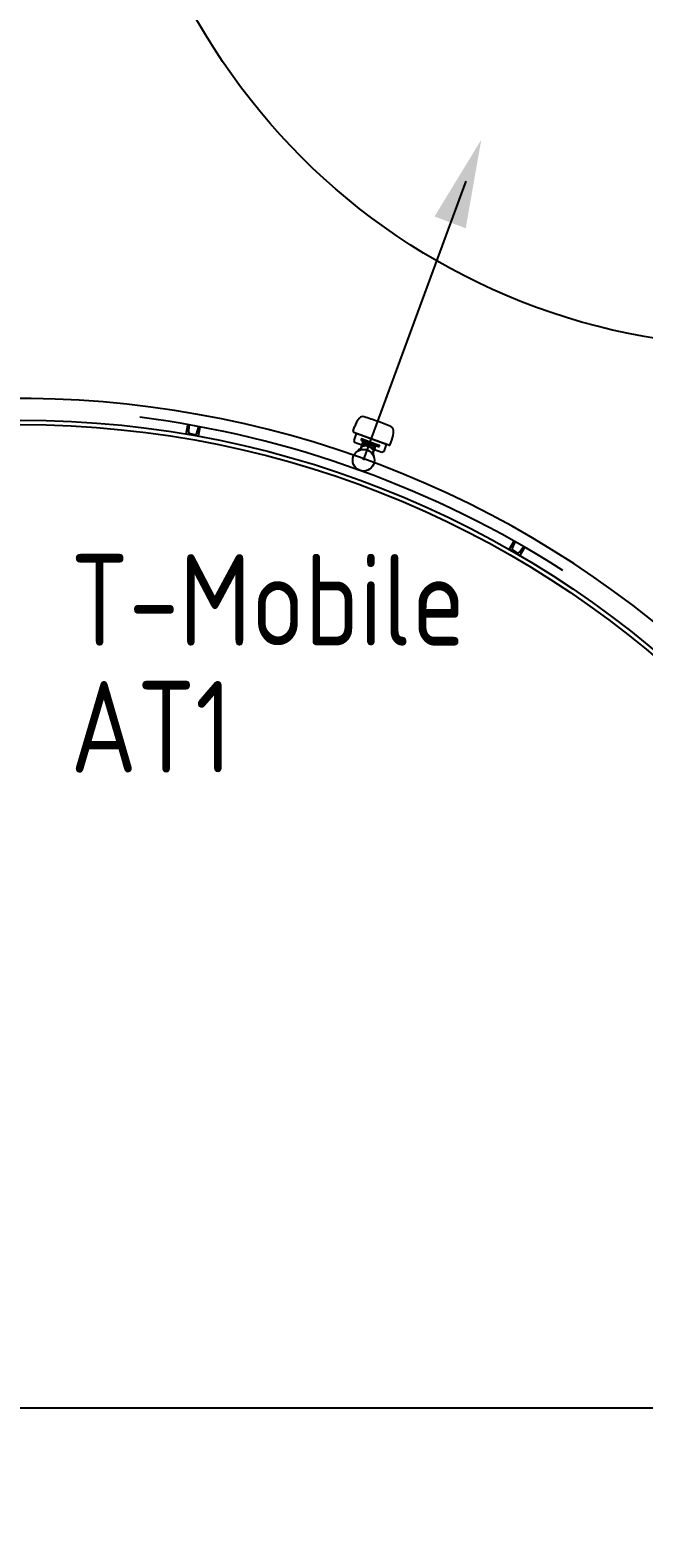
# Model space of a CAD drawing. Header units: millimetres. Extents: x -139278 to 641613, y -260926 to 217780.
# Drawn here: x 145400 to 147914, y -81100 to -74981 of the extents above; entities that cross this region are included whole.
import ezdxf
from ezdxf.enums import TextEntityAlignment as Align

# ---------------------------------------------------------------- set-up
doc = ezdxf.new("R2010")
doc.units = ezdxf.units.MM
doc.layers.add('70_T-Mobile', color=220, linetype='Continuous', lineweight=25)
doc.styles.add('ISOCP', font='ISOCP', dxfattribs={"width": 0.9})

msp = doc.modelspace()

# ---------------------------------------------------------------- linework, layer by layer
at = {"ltscale": 6}
msp.add_line((149862.127, -80628.968), (140862.127, -80628.968), dxfattribs=at)
at = {"ltscale": 10}
msp.add_line((149862.127, -80628.968), (140862.127, -80628.968), dxfattribs=at)
for points in [[(146047.12, -76600.21), (146048.99, -76600.539, -0.37930912), (146051.877, -76604.175), (146050.387, -76628.042, 0.37930912), (146056.162, -76635.313), (146075.858, -76638.786, 0.37930912), (146083.771, -76633.928), (146090.534, -76610.991, -0.37930912), (146094.49, -76608.562), (146096.36, -76608.892), (146089.762, -76646.315), (146040.521, -76637.632)], [(147383.726, -77077.455), (147385.37, -77078.404, -0.37930912), (147386.84, -77082.808), (147377.277, -77104.726, 0.37930912), (147380.217, -77113.534), (147397.537, -77123.534, 0.37930912), (147406.634, -77121.675), (147420.835, -77102.435, -0.37930912), (147425.383, -77101.505), (147427.027, -77102.455), (147408.027, -77135.364), (147364.726, -77110.364)]]:
    msp.add_lwpolyline(points, format="xyb", close=True)
for centre, radius in [((148387.127, -73628.968), 2650), ((145362.127, -80628.968), 4048.5), ((145362.127, -80628.968), 4030.5)]:
    msp.add_circle(centre, radius)
msp.add_arc((145362.127, -80628.968), 4136.576, 30.0692551, 118.8396191)
at = {"ltscale": 4}
msp.add_arc((145362.127, -80628.968), 4136.576, 141.1603809, 309.4979633, dxfattribs=at)
at = {"layer": '70_T-Mobile'}
for p, q in [((146767.695, -76744.414), (147188.204, -75601.155)), ((146724.677, -76624.699), (146730.795, -76607.72)), ((146737.475, -76635.205), (146727.135, -76663.89)), ((146727.135, -76663.89), (146731.077, -76672.276)), ((146799.384, -76656.505), (146727.446, -76630.586)), ((146760.745, -76682.97), (146731.077, -76672.276)), ((146860.644, -76679.603), (146737.475, -76635.205)), ((146755.838, -76697.687), (146767.29, -76665.92)), ((146757.377, -76699.317), (146769.171, -76666.598)), ((146759.392, -76663.073), (146766.937, -76665.792)), ((146760.745, -76682.97), (146766.937, -76665.792)), ((146761.427, -76657.428), (146830.844, -76682.451)), ((146767.271, -76671.868), (146814.309, -76688.824)), ((146767.29, -76665.92), (146818.09, -76684.232)), ((146871.322, -76682.424), (146799.384, -76656.505)), ((146877.209, -76679.656), (146883.327, -76662.677)), ((146746.358, -76703.952), (146746.171, -76703.599)), ((146762.564, -76684.927), (146769.392, -76687.389)), ((146764.685, -76679.044), (146811.722, -76695.999)), ((146809.601, -76701.883), (146802.773, -76699.422)), ((146804.414, -76716.273), (146816.208, -76683.553)), ((146806.639, -76715.999), (146818.09, -76684.232)), ((146809.941, -76726.872), (146810.311, -76726.719)), ((146812.25, -76701.536), (146818.443, -76684.359)), ((146841.918, -76712.231), (146812.25, -76701.536)), ((146818.443, -76684.359), (146828.81, -76688.096)), ((146850.304, -76708.288), (146841.918, -76712.231)), ((146860.644, -76679.603), (146850.304, -76708.288))]:
    msp.add_line(p, q, dxfattribs=at)
msp.add_circle((146767.695, -76744.414), 44.45, dxfattribs=at)
msp.add_circle((146767.695, -76744.414), 44.45, dxfattribs=at)
for centre, radius, start, end in [((145321.493, -80741.266), 4206, 57.4408896, 82.7752869), ((146829.138, -76640.301), 103.6, 138.8052305, 161.6697515), ((146764.651, -76583.857), 17.9, 72.8389315, 138.8052305), ((146399.368, -77766.74), 1255.9, 70.1859955, 72.8389315), ((146399.368, -77766.74), 1255.9, 67.5330595, 70.1859955), ((146872.47, -76622.704), 17.9, 1.5667605, 67.5330595), ((146729.005, -76626.258), 4.6, 160.1859955, 250.1859955), ((146760.41, -76660.251), 3, 160.1772693, 250.1772693), ((146760.41, -76660.251), 3, 70.1772693, 160.1772693), ((146786.802, -76625.048), 103.6, 338.7022395, 1.5667605), ((146746.879, -76703.225), 0.8, 116.8115422, 207.8048016), ((146747.066, -76703.579), 0.8, 207.8048015, 296.8028571), ((146767.695, -76744.414), 46.95, 107.0901944, 116.8115422), ((146767.695, -76744.414), 44.95, 105.9055247, 116.8028571), ((146753.016, -76696.67), 3, 287.0901944, 340.1772693), ((146754.555, -76698.3), 3, 285.9055247, 340.1772693), ((146778.609, -76714.139), 28.294, 31.3425526, 109.011986), ((146807.236, -76717.29), 3, 160.1772693, 214.4490139), ((146767.695, -76744.414), 44.95, 23.5516815, 34.4490139), ((146809.461, -76717.016), 3, 160.1772693, 213.2643442), ((146767.695, -76744.414), 46.95, 23.5429964, 33.2643442), ((146809.634, -76726.133), 0.8, 203.5516815, 292.549737), ((146810.004, -76725.98), 0.8, 292.549737, 23.5429964), ((146829.827, -76685.273), 3, 250.1772693, 340.1772693), ((146829.827, -76685.273), 3, 340.1772693, 70.1772693), ((146872.882, -76678.096), 4.6, 250.1859955, 340.1859955)]:
    msp.add_arc(centre, radius, start, end, dxfattribs=at)
msp.add_solid([(147058.449, -75745.609), (147250.092, -75431.118), (147186.451, -75793.859)], dxfattribs=at)

# ---------------------------------------------------------------- texts
at = {"layer": '70_T-Mobile', "style": 'ISOCP', "width": 0.9}
for s, p in [('T-Mobile', (145566.201, -77616.835)), ('AT1', (145566.201, -78136.831))]:
    msp.add_text(s, height=375, dxfattribs=at).set_placement(p, align=Align.BOTTOM_LEFT)

doc.saveas('drawing.dxf')
